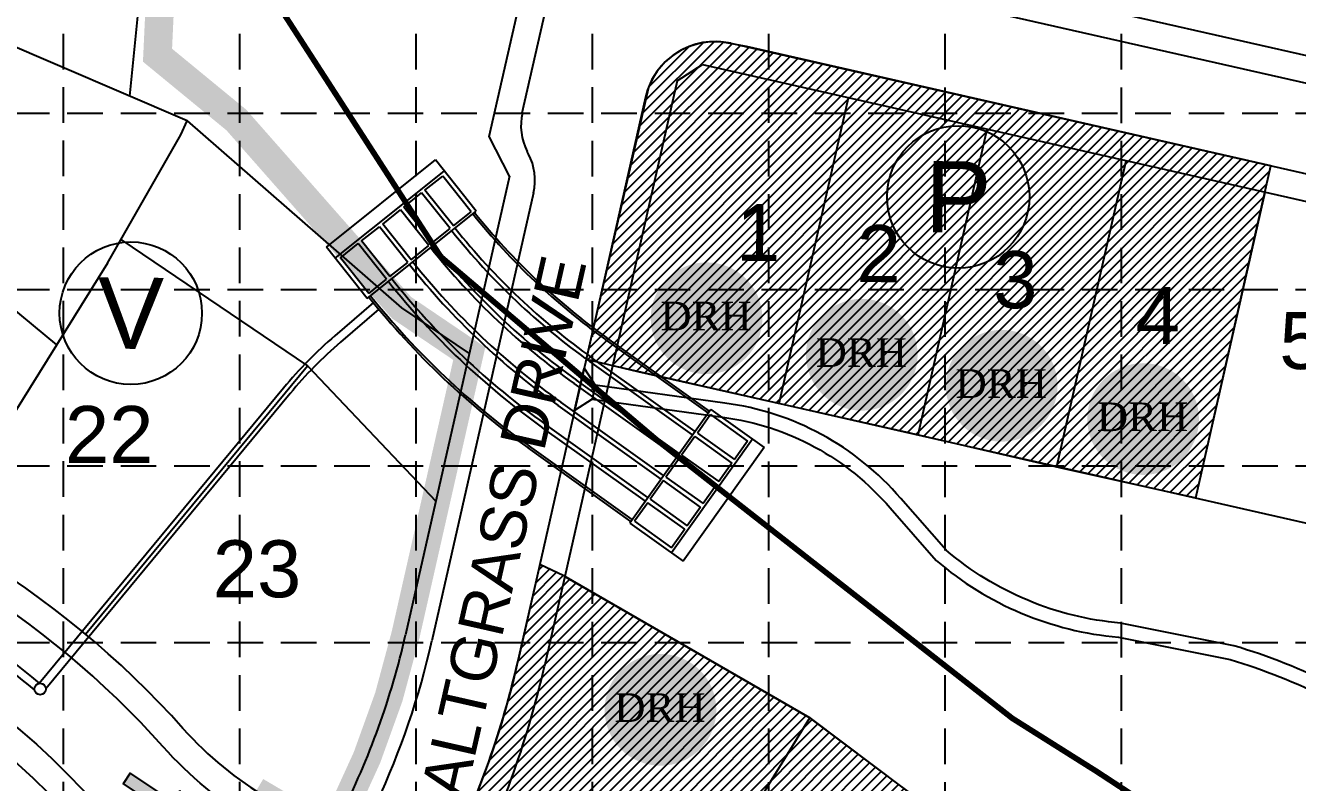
# Model space of a CAD drawing. Header units: feet. Extents: x 9681 to 12164, y 9191 to 13159.
# Drawn here: x 10537.8 to 10984.5, y 11559.1 to 11824.7 of the extents above; entities that cross this region are included whole.
import ezdxf
from ezdxf.enums import TextEntityAlignment as Align

# ---------------------------------------------------------------- set-up
doc = ezdxf.new("R2010")
doc.units = ezdxf.units.FT
doc.header["$MEASUREMENT"] = 0
doc.linetypes.add('CENTER2', pattern=[1.125, 0.75, -0.125, 0.125, -0.125])
doc.linetypes.add('DASHED', pattern=[0.75, 0.5, -0.25])
for name, color, linetype in [('1BLKNO', 15, 'Continuous'), ('1LOT', 15, 'Continuous'), ('1LTNO', 15, 'Continuous'), ('1PHASELINE', 2, 'Continuous'), ('1PVMT', 15, 'Continuous'), ('1ROW', 15, 'Continuous'), ('1SD', 15, 'Continuous'), ('1STNM', 15, 'Continuous'), ('2BLOCKNO', 15, 'Continuous'), ('2LOT', 15, 'Continuous'), ('2LOTNO', 15, 'Continuous'), ('2PVMT', 15, 'Continuous'), ('2ROW', 15, 'Continuous'), ('2SD', 15, 'Continuous'), ('ARROW', 7, 'Continuous'), ('CL CREEK-REALIGN', 5, 'CENTER2'), ('DRH LOTS', 1, 'Continuous'), ('GRID', 254, 'DASHED'), ('LND-WALK', 2, 'Continuous'), ('SODDED LOT', 2, 'Continuous')]:
    doc.layers.add(name, color=color, linetype=linetype)
doc.styles.add('DRHorton', font='dutcheb.ttf')
doc.styles.get("Standard").update_dxf_attribs({"font": 'ARIAL.TTF'})

# ---------------------------------------------------------------- blocks, each defined once
blk = doc.blocks.new('arrow')
blk.add_lwpolyline([(-67.01, -25.36), (-59.33, -25.42), (-59.57, -56.14), (-51.89, -56.2), (-51.65, -25.48), (-43.97, -25.54), (-55.3, -2.41), (-67.01, -25.36)], close=True)
at = {"color": 254}
for points in [[(-43.97, -25.54), (-67.01, -25.36), (-55.3, -2.41), (-67.01, -25.36)], [(-59.57, -56.14), (-51.89, -56.2), (-59.33, -25.42), (-51.65, -25.48)]]:
    blk.add_solid(points, dxfattribs=at)

msp = doc.modelspace()

# ---------------------------------------------------------------- hatches: boundary and pattern name
h = msp.add_hatch(color=1)
h.paths.add_polyline_path([(10796.54, 11722, 1), (10757.32, 11722, 1)])
h.paths.add_polyline_path([(10759.26, 11713.92), (10794.29, 11713.92), (10794.29, 11731.31), (10759.26, 11731.31)], flags=24)
h = msp.add_hatch(color=1)
h.paths.add_polyline_path([(10851.05, 11709.19, 1), (10811.83, 11709.19, 1)])
h.paths.add_polyline_path([(10813.77, 11701.12), (10848.79, 11701.12), (10848.79, 11718.51), (10813.77, 11718.51)], flags=24)
h = msp.add_hatch(color=1)
h.paths.add_polyline_path([(10900.17, 11698.31, 1), (10860.95, 11698.31, 1)])
h.paths.add_polyline_path([(10862.9, 11690.24), (10897.92, 11690.24), (10897.92, 11707.62), (10862.9, 11707.62)], flags=24)
h = msp.add_hatch(color=1)
h.paths.add_polyline_path([(10949.83, 11686.64, 1), (10910.61, 11686.64, 1)])
h.paths.add_polyline_path([(10912.55, 11678.56), (10947.58, 11678.56), (10947.58, 11695.95), (10912.55, 11695.95)], flags=24)
h = msp.add_hatch(color=1)
h.paths.add_polyline_path([(10780.36, 11584.62, 1), (10741.14, 11584.62, 1)])
h.paths.add_polyline_path([(10743.09, 11576.54), (10778.11, 11576.54), (10778.11, 11593.93), (10743.09, 11593.93)], flags=24)
at = {"layer": 'SODDED LOT'}
h = msp.add_hatch(dxfattribs=at)
h.set_pattern_fill('ANSI31', color=256, scale=20, style=0)
h.paths.add_polyline_path([(10948.71, 11658.97), (10975.08, 11775.51), (10790.94, 11817.37), (10781.99, 11819.02), (10778.33, 11819.04), (10774.85, 11818.56), (10771.25, 11817.5), (10768.02, 11816.11), (10765.04, 11814.2), (10762.4, 11811.97), (10759.62, 11808.69), (10757.77, 11805.81), (10756.56, 11802.92), (10734.69, 11707.62), (10752.77, 11703.36), (10847.25, 11681.98), (10900.83, 11669.68)])
h = msp.add_hatch(dxfattribs=at)
h.set_pattern_fill('ANSI31', color=256, scale=20, style=0)
h.paths.add_polyline_path([(10828.48, 11395.05), (10933.7, 11475.8), (10887.47, 11523.25), (10877.19, 11533.83), (10813.18, 11581.76), (10726.88, 11631.59), (10718.37, 11635.64), (10708.74, 11593.66), (10704.69, 11579.17), (10701.02, 11568.06), (10696.44, 11555.6), (10691.23, 11543.2), (10686.37, 11532.93), (10684.61, 11528.67), (10683.79, 11525.16), (10683.48, 11521.2), (10683.68, 11517.75), (10684.57, 11513.75), (10685.86, 11510.45), (10687.66, 11507.32), (10690.01, 11504.28), (10692.71, 11501.74), (10718.74, 11486.1), (10749.57, 11467.68), (10761.33, 11459.73), (10769.79, 11453.41), (10774.08, 11450.11), (10782.69, 11443.1), (10788, 11438.42), (10796.84, 11430.3), (10806.47, 11420.72), (10819.24, 11406.64)])

# ---------------------------------------------------------------- linework, layer by layer
at = {"layer": '1BLKNO', "color": 7, "linetype": 'Continuous'}
msp.add_circle((10865.31, 11764.57), 25, dxfattribs=at)
at = {"layer": '1LOT', "color": 7, "linetype": 'Continuous'}
for p, q in [((10802.44, 11692.11), (10826.75, 11799.39)), ((10851.21, 11681.06), (10875.52, 11788.34)), ((10899.97, 11670.01), (10924.28, 11777.29)), ((10948.73, 11658.96), (10973.04, 11766.24)), ((10743.93, 11705.37), (11465.34, 11541.9)), ((10727.17, 11631.42), (10813.2, 11581.78)), ((10749.6, 11478.85), (10813.2, 11581.78)), ((10813.2, 11581.78), (10877.35, 11533.68))]:
    msp.add_line(p, q, dxfattribs=at)
at = {"layer": '1PHASELINE', "color": 7, "linetype": 'Continuous', "const_width": 10}
msp.add_lwpolyline([(10648.3, 11547.29, 0.061749), (10671.26, 11610.94), (10693.62, 11709.61), (10669.86, 11725.69), (10611.84, 11791.56), (10584.15, 11814.29), (10591.79, 11977.89), (10768.79, 11969.4), (10793.03, 12080.04), (10779.76, 12123.13, 17.57969), (10779.76, 12123.13), (10709.2, 12123.22), (10709.14, 12266.94), (10936.41, 12215.44), (10959.06, 12315.41), (10953.4, 12324.38), (10931.24, 12329.4), (10942.29, 12378.16), (10964.45, 12373.14), (10973.42, 12378.8), (11018.72, 12578.73), (11013.07, 12587.7)], format="xyb", dxfattribs=at)
msp.add_lwpolyline([(10597.65, 11510.41), (10623.03, 11553.49), (10638.36, 11544.46)], dxfattribs=at)
at = {"layer": '1PVMT', "color": 7, "linetype": 'Continuous'}
for p, q in [((10712.25, 11794.1), (10742.87, 11929.24)), ((10792.3, 11848.72), (11491.92, 11690.19)), ((10785.45, 11818.49), (11462.21, 11665.14)), ((10755.54, 11799.63), (10710.76, 11601.99)), ((10714.44, 11779.61), (10713.96, 11780.55)), ((10716.15, 11766.06), (10680.53, 11608.85))]:
    msp.add_line(p, q, dxfattribs=at)
for centre, radius, start, end in [((10779.93, 11794.1), 25, 77.2329, 167.2329), ((10731.76, 11789.68), 20, 167.2329, 207.1535), ((10696.65, 11770.48), 20, 347.2329, 27.1535), ((10403.06, 11671.72), 284.5, 335.0888, 347.2329), ((10403.06, 11671.72), 315.5, 333.7565, 347.2329)]:
    msp.add_arc(centre, radius, start, end, dxfattribs=at)
at = {"layer": '1ROW', "color": 7, "linetype": 'Continuous'}
for p, q in [((10700.62, 11785.75), (10735.98, 11941.79)), ((10786.6, 11859.75), (11494.02, 11699.46)), ((10766.58, 11805.33), (10775.55, 11810.99)), ((10775.55, 11810.99), (11467.63, 11654.17)), ((10766.58, 11805.33), (10720.03, 11599.9)), ((10707.73, 11771.88), (10700.62, 11785.75)), ((10707.73, 11771.88), (10671.26, 11610.94))]:
    msp.add_line(p, q, dxfattribs=at)
for radius, start in [(275, 333.0991), (325, 332.5453)]:
    msp.add_arc((10403.06, 11671.72), radius, start, 347.2329, dxfattribs=at)
at = {"layer": '1SD', "color": 7, "linetype": 'Continuous'}
for p, q in [((10643.45, 11746.95), (10681.74, 11777.53)), ((10696.09, 11759.55), (10681.74, 11777.53)), ((10646.57, 11743.05), (10684.86, 11773.62)), ((10678.06, 11766.91), (10684.31, 11771.9)), ((10694.29, 11759.4), (10684.31, 11771.9)), ((10670.63, 11760.98), (10676.89, 11765.97)), ((10686.87, 11753.47), (10676.89, 11765.97)), ((10688.04, 11754.41), (10678.06, 11766.91)), ((10680.62, 11748.48), (10670.63, 11760.98)), ((10657.8, 11728.98), (10696.09, 11759.55)), ((10663.21, 11755.05), (10669.46, 11760.05)), ((10679.44, 11747.54), (10669.46, 11760.05)), ((10688.04, 11754.41), (10694.29, 11759.4)), ((10655.79, 11749.13), (10662.04, 11754.12)), ((10672.02, 11741.62), (10662.04, 11754.12)), ((10673.19, 11742.55), (10663.21, 11755.05)), ((10680.62, 11748.48), (10686.87, 11753.47)), ((10648.36, 11743.2), (10654.61, 11748.19)), ((10664.6, 11735.69), (10654.61, 11748.19)), ((10665.77, 11736.62), (10655.79, 11749.13)), ((10657.8, 11728.98), (10643.45, 11746.95)), ((10658.34, 11730.7), (10648.36, 11743.2)), ((10673.19, 11742.55), (10679.44, 11747.54)), ((10665.77, 11736.62), (10672.02, 11741.62)), ((10658.34, 11730.7), (10664.6, 11735.69)), ((10777.53, 11688.8), (10741.44, 11714.55)), ((10777.97, 11689.41), (10741.87, 11715.16)), ((10772.88, 11682.29), (10736.79, 11708.04)), ((10772.01, 11681.07), (10735.92, 11706.81)), ((10766.5, 11673.33), (10730.4, 11699.08)), ((10767.37, 11674.55), (10731.27, 11700.3)), ((10760.98, 11665.6), (10724.89, 11691.35)), ((10761.85, 11666.82), (10725.76, 11692.57)), ((10778.4, 11690.02), (10749.94, 11650.13)), ((10778.4, 11690.02), (10797.13, 11676.67)), ((10778.34, 11688.22), (10773.7, 11681.71)), ((10778.34, 11688.22), (10791.37, 11678.93)), ((10755.46, 11657.87), (10719.37, 11683.61)), ((10756.33, 11659.09), (10720.24, 11684.83)), ((10773.7, 11681.71), (10786.72, 11672.42)), ((10750.38, 11650.74), (10714.29, 11676.49)), ((10750.82, 11651.35), (10714.72, 11677.1)), ((10793.05, 11679.57), (10764.6, 11639.68)), ((10772.83, 11680.49), (10768.18, 11673.97)), ((10797.13, 11676.67), (10768.67, 11636.77)), ((10772.83, 11680.49), (10785.85, 11671.19)), ((10791.37, 11678.93), (10786.72, 11672.42)), ((10767.31, 11672.75), (10762.66, 11666.24)), ((10767.31, 11672.75), (10780.34, 11663.46)), ((10768.18, 11673.97), (10781.21, 11664.68)), ((10785.85, 11671.19), (10781.21, 11664.68)), ((10761.79, 11665.02), (10757.15, 11658.51)), ((10774.82, 11655.73), (10761.79, 11665.02)), ((10762.66, 11666.24), (10775.69, 11656.95)), ((10780.34, 11663.46), (10775.69, 11656.95)), ((10757.15, 11658.51), (10770.17, 11649.21)), ((10756.28, 11657.28), (10751.63, 11650.77)), ((10769.3, 11647.99), (10756.28, 11657.28)), ((10774.82, 11655.73), (10770.17, 11649.21)), ((10749.94, 11650.13), (10768.67, 11636.77)), ((10751.63, 11650.77), (10764.66, 11641.48)), ((10769.3, 11647.99), (10764.66, 11641.48))]:
    msp.add_line(p, q, dxfattribs=at)
for radius in [231.75, 231, 241.25, 239.75, 249.25, 250.75, 260.25, 258.75, 269.75, 268.25, 277.75, 278.5]:
    msp.add_arc((10876.02, 11903.21), radius, 218.6044, 234.4974, dxfattribs=at)
at = {"layer": '2BLOCKNO', "color": 7, "linetype": 'Continuous'}
msp.add_circle((10574.76, 11723.77), 25, dxfattribs=at)
at = {"layer": '2LOT', "color": 7, "linetype": 'Continuous'}
for p, q in [((10574.47, 11799.91), (10591.79, 11977.89)), ((10594.59, 11791.27), (10518.07, 11824.12)), ((10592.38, 11786.37), (10594.59, 11791.27)), ((10594.59, 11791.27), (10669.86, 11725.69)), ((10461.51, 11784.69), (10548.69, 11712.65)), ((10566.6, 11741.38), (10592.38, 11786.37)), ((10571.31, 11749.6), (10636.83, 11705.33)), ((10566.6, 11741.38), (10507.36, 11646.35)), ((10669.86, 11725.69), (10693.62, 11709.61)), ((10558.88, 11611.17), (10636.83, 11705.33)), ((10636.83, 11705.33), (10681.88, 11657.8))]:
    msp.add_line(p, q, dxfattribs=at)
at = {"layer": '2PVMT', "color": 7, "linetype": 'Continuous'}
msp.add_lwpolyline([(10350.09, 11646.1, -0.214298), (10562.98, 11551.01, 0.07765), (10602.47, 11518.59), (10605.84, 11516.61), (10621.58, 11543.32), (10618.21, 11545.3, -0.07765), (10586.11, 11571.65, 0.148456), (10429.6, 11667.08, -0.378124)], format="xyb", dxfattribs=at)
at = {"layer": '2ROW', "color": 7, "linetype": 'Continuous'}
for centre, radius, start, end in [((10350.69, 11361.6), 325, 41.7397, 76.6129), ((10350.69, 11361.6), 275, 41.7397, 90.1215), ((10686.47, 11661.19), 125, 221.7397, 239.5002)]:
    msp.add_arc(centre, radius, start, end, dxfattribs=at)
at = {"layer": '2SD', "color": 7, "linetype": 'Continuous'}
for p, q in [((10659.97, 11727.48), (10646.43, 11715.86)), ((10661.87, 11725.16), (10648.38, 11713.58)), ((10628.42, 11697.52), (10542.63, 11593.88)), ((10630.73, 11695.61), (10544.94, 11591.97))]:
    msp.add_line(p, q, dxfattribs=at)
msp.add_circle((10542.94, 11591.91), 2, dxfattribs=at)
for centre, radius, start, end in [((10745.12, 11600.91), 151.5, 130.6485, 140.382), ((10745.12, 11600.91), 148.5, 130.6485, 140.382), ((10350.69, 11361.6), 301.5, 50.3982, 61.6296), ((10350.69, 11361.6), 298.5, 50.3995, 58.7769)]:
    msp.add_arc(centre, radius, start, end, dxfattribs=at)
at = {"layer": 'CL CREEK-REALIGN', "color": 5, "linetype": 'Continuous', "lineweight": 30, "const_width": 2}
msp.add_lwpolyline([(11909.42, 11588.98), (11854.73, 11604.68), (11688.53, 11571.7), (11650.15, 11570.14), (11556.22, 11535.78), (11551.46, 11535.66), (11432.55, 11519.59), (11073.94, 11514.43), (10978.05, 11522.3), (10943.83, 11543.41), (10913.91, 11562.99), (10884.26, 11581.65), (10759.64, 11679.15), (10683.63, 11743.57), (10623.8, 11836.11), (10416.82, 11925.35), (10354.09, 11961.7), (10283.17, 11993.97), (10172.38, 12125.51), (9993.84, 12299.04), (9961.9, 12317.85)], dxfattribs=at)
at = {"layer": 'GRID', "color": 253, "linetype": 'DASHED', "ltscale": 25}
for p, q in [((10551.12, 9503.07), (10551.12, 13094.21)), ((10613.03, 9503.06), (10613.03, 13094.21)), ((10674.94, 9503.05), (10674.94, 13094.21)), ((10736.86, 9503.04), (10736.86, 13094.21)), ((10798.77, 9503.03), (10798.77, 13094.21)), ((10860.69, 9503.02), (10860.69, 13094.21)), ((10922.6, 9503.01), (10922.6, 13094.21)), ((9746.23, 11794.01), (12098.98, 11794.01)), ((9746.23, 11732.1), (12098.98, 11732.1)), ((9746.23, 11670.18), (12098.98, 11670.18)), ((9746.23, 11608.27), (12098.98, 11608.27))]:
    msp.add_line(p, q, dxfattribs=at)
at = {"layer": 'LND-WALK', "color": 7, "linetype": 'Continuous'}
msp.add_lwpolyline([(10733.99, 11704.46), (10737.85, 11698.54), (10736.82, 11693.64), (10730.61, 11689.6)], close=True, dxfattribs=at)
msp.add_lwpolyline([(11047.76, 11556.19), (11029.37, 11573.04, 0.0906), (10962.04, 11607.11), (10922.27, 11615.06, -0.156746), (10861.11, 11640.59), (10845.15, 11658.74, 0.185731), (10783.3, 11692.21), (10737.85, 11698.54), (10737.85, 11698.54), (10736.82, 11693.64), (10782.63, 11687.25, -0.185893), (10841.37, 11655.46), (10857.59, 11637.02, 0.15692), (10921.56, 11610.1), (10960.83, 11602.25, -0.090041), (11026.16, 11569.2), (11044.32, 11552.56, 0.294701)], format="xyb", dxfattribs=at)
at = {"layer": 'SODDED LOT'}
msp.add_lwpolyline([(10948.71, 11658.97), (10975.08, 11775.51), (10790.94, 11817.37), (10781.99, 11819.02), (10778.33, 11819.04), (10774.85, 11818.56), (10771.25, 11817.5), (10768.02, 11816.11), (10765.04, 11814.2), (10762.4, 11811.97), (10759.62, 11808.69), (10757.77, 11805.81), (10756.56, 11802.92), (10734.69, 11707.62), (10752.77, 11703.36), (10847.25, 11681.98), (10900.83, 11669.68)], close=True, dxfattribs=at)
msp.add_lwpolyline([(10877.19, 11533.83), (10813.18, 11581.76), (10726.88, 11631.59), (10718.37, 11635.64), (10708.74, 11593.66), (10704.69, 11579.17), (10701.02, 11568.06), (10696.44, 11555.6)], dxfattribs=at)

# ---------------------------------------------------------------- block references
at = {"layer": 'ARROW', "xscale": 0.5866666666652178, "yscale": 0.586666666664247, "zscale": 0.5866666666666667, "rotation": 236.9010987047705}
msp.add_blockref('arrow', (10583.03, 11515.15), dxfattribs=at)

# ---------------------------------------------------------------- texts
at = {"layer": '1BLKNO', "color": 7, "linetype": 'Continuous'}
msp.add_text('P', height=25, rotation=359.4885, dxfattribs=at).set_placement((10865.31, 11764.57), align=Align.MIDDLE)
at = {"layer": '1LTNO', "color": 7, "linetype": 'Continuous'}
for s, p in [('1', (10795.12, 11752.11)), ('2', (10837.41, 11744.82)), ('3', (10885.37, 11735.55)), ('4', (10935.4, 11722.95)), ('5', (10985.86, 11714.04))]:
    msp.add_text(s, height=20, rotation=359.4885, dxfattribs=at).set_placement(p, align=Align.MIDDLE)
at = {"layer": '1STNM', "color": 7, "linetype": 'Continuous'}
msp.add_text('SALTGRASS DRIVE', height=16, rotation=77.2329, dxfattribs=at).set_placement((10704.01, 11641.48), align=Align.MIDDLE)
at = {"layer": '2BLOCKNO', "color": 7, "linetype": 'Continuous'}
msp.add_text('V', height=25, rotation=359.4885, dxfattribs=at).set_placement((10574.76, 11723.77), align=Align.MIDDLE)
at = {"layer": '2LOTNO', "color": 7, "linetype": 'Continuous'}
for s, p in [('22', (10567.2, 11681.36)), ('23', (10619.09, 11634.1))]:
    msp.add_text(s, height=20, dxfattribs=at).set_placement(p, align=Align.MIDDLE)
at = {"layer": 'DRH LOTS', "color": 176, "style": 'DRHorton'}
for p in [(10776.75, 11717.75), (10831.26, 11704.95), (10880.38, 11694.07), (10930.04, 11682.39), (10760.57, 11580.37)]:
    msp.add_text('DRH', height=10.059, dxfattribs=at).set_placement(p, align=Align.CENTER)

doc.saveas('drawing.dxf')
